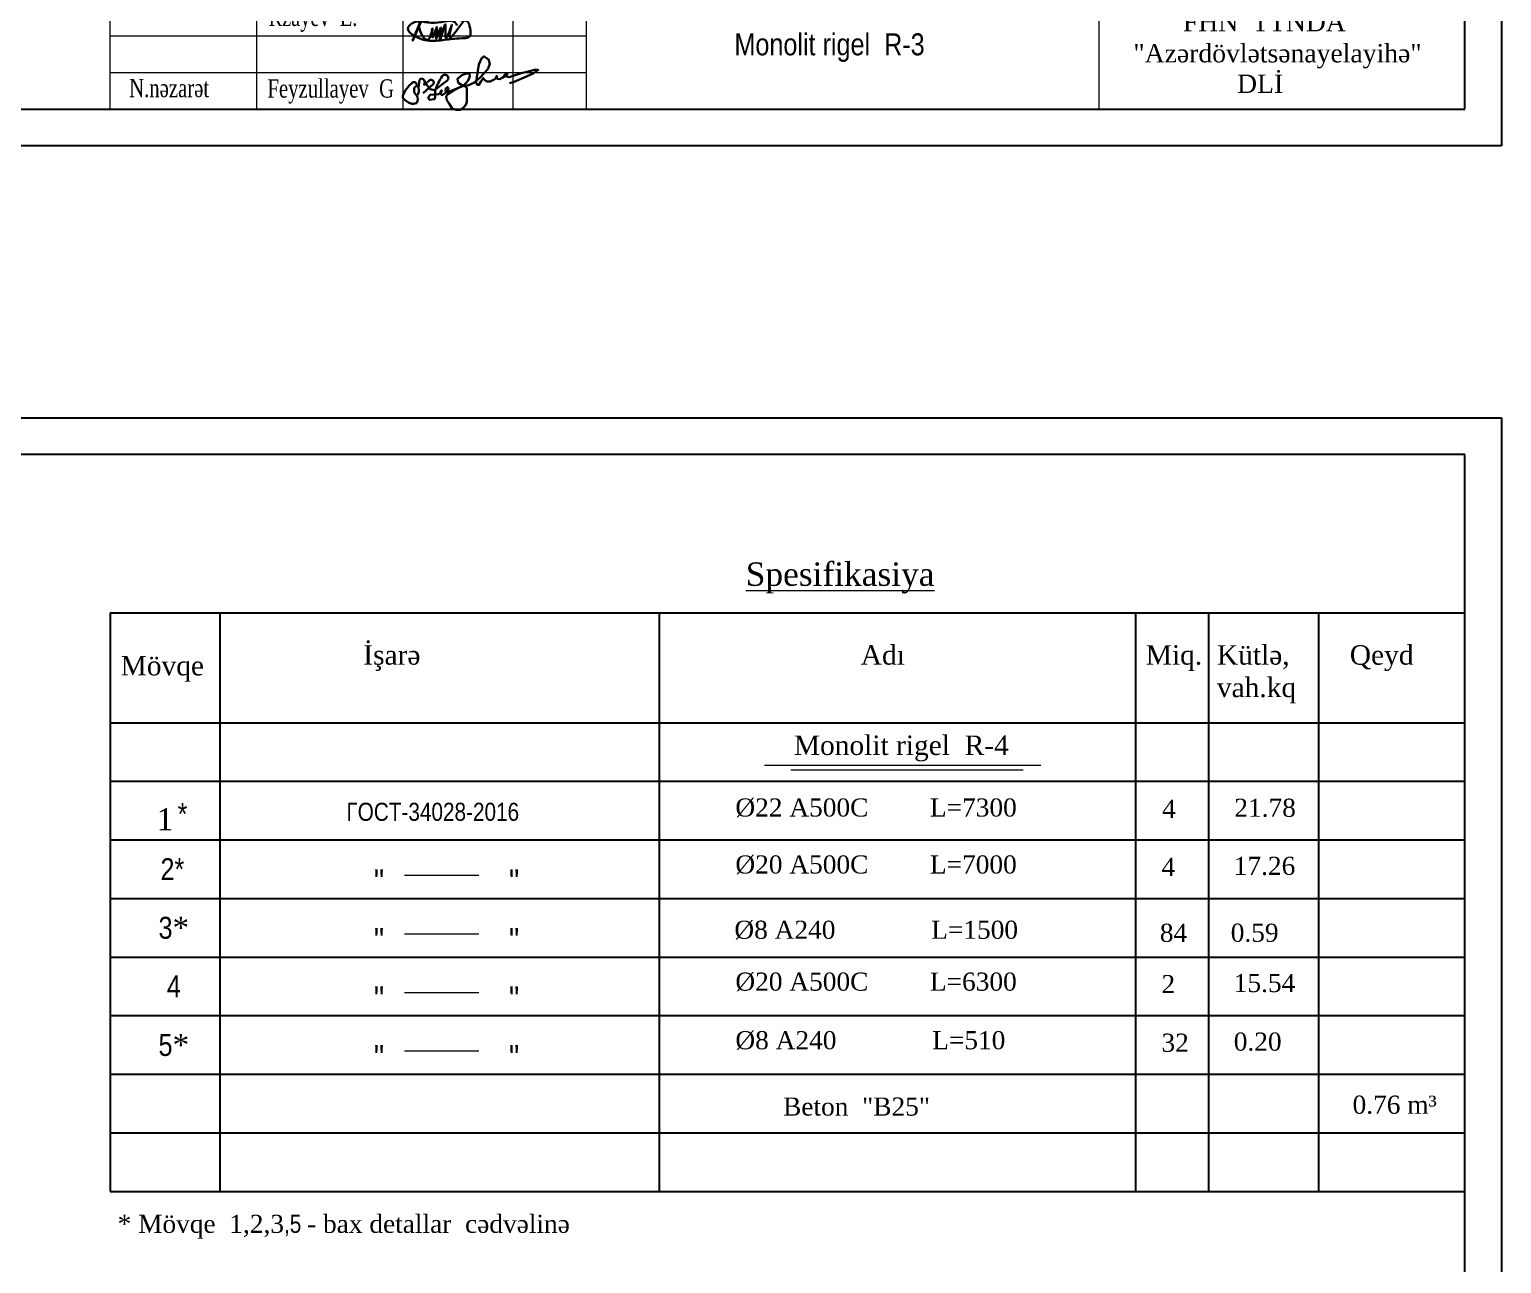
# Model space of a CAD drawing. Header units: millimetres. Extents: x -149347 to 251215, y -2929184 to -2541447.
# Drawn here: x 86920 to 106266, y -2689192 to -2672971 of the extents above; entities that cross this region are included whole.
import ezdxf

# ---------------------------------------------------------------- set-up
doc = ezdxf.new("R2010")
doc.units = ezdxf.units.MM
doc.layers.add('A-Wall', color=7, linetype='Continuous', lineweight=30)
doc.styles.add('400', font='times.ttf', dxfattribs={"width": 0.75, "height": 300})
doc.styles.add('style6', font='ARIALN.TTF', dxfattribs={"height": 300})
doc.styles.add('Times New Roman', font='times.ttf')

# ---------------------------------------------------------------- blocks, each defined once
blk = doc.blocks.new('mekteb')
at = {"color": 0, "lineweight": 25}
for p, q in [((99643, -1821466), (139843, -1821466)), ((139843, -1821466), (139843, -1849866)), ((139843, -1849866), (99643, -1849866))]:
    blk.add_line(p, q, dxfattribs=at)
at = {"color": 0, "lineweight": 25, "ltscale": 15}
for p, q in [((139343, -1821966), (101643, -1821966)), ((139343, -1849366), (139343, -1821966)), ((101643, -1849366), (139343, -1849366))]:
    blk.add_line(p, q, dxfattribs=at)
at = {"linetype": 'Continuous', "lineweight": 15}
for p, q in [((122843, -1843866), (122843, -1849366)), ((124843, -1843866), (124843, -1849366)), ((126343, -1843866), (126343, -1849366)), ((127343, -1843866), (127343, -1849366)), ((120843, -1848366), (127343, -1848366)), ((120843, -1848866), (127343, -1848866)), ((120843, -1849366), (139343, -1849366))]:
    blk.add_line(p, q, dxfattribs=at)
for points in [[(120843, -1849366), (139343, -1849366), (139343, -1843866), (120843, -1843866)], [(134343, -1849366), (139343, -1849366), (139343, -1846366), (134343, -1846366)]]:
    blk.add_lwpolyline(points, close=True, dxfattribs=at)
at = {"lineweight": 30}
for points in [[(125145, -1849006), (125214, -1849093), (125273, -1849107), (125443, -1848979, 1.24964), (125378, -1848918, 0.079258), (125284, -1849114), (125284, -1849197), (125275, -1849229), (125206, -1849241), (125189, -1849206), (125216, -1849170), (125328, -1849160), (125353, -1849153), (125377, -1849116), (125369, -1849110), (125352, -1849136), (125366, -1849170), (125386, -1849170), (125457, -1849119), (125466, -1849084), (125452, -1849065), (125428, -1849083), (125423, -1849114), (125437, -1849134), (125478, -1849124), (125671, -1849047), (125734, -1848976), (125756, -1848914), (125751, -1848878), (125702, -1848878), (125644, -1848905), (125587, -1848952), (125599, -1849007), (125643, -1849036), (125695, -1849049), (125737, -1849037), (125809, -1849005), (125896, -1848935), (126001, -1848822), (126029, -1848746), (126012, -1848688), (125954, -1848646), (125921, -1848664), (125878, -1848758), (125852, -1848932), (125841, -1849006), (125857, -1849035), (125880, -1849035), (125912, -1848985), (125939, -1848942), (125963, -1848971), (125992, -1848990), (126032, -1848990), (126088, -1848962), (126129, -1848932), (126123, -1848913), (126111, -1848929), (126132, -1848953), (126167, -1848959), (126198, -1848940), (126265, -1848900), (126265, -1848883), (126248, -1848883), (126221, -1848911), (126295, -1848931), (126390, -1848897), (126455, -1848877), (126537, -1848856), (126639, -1848831), (126691, -1848831), (126662, -1848851), (126620, -1848880), (126528, -1848920), (126360, -1848995), (126296, -1849013)], [(124994, -1849103, -0.300634), (125026, -1849052, 0.28025), (125025, -1849010, 0.268779), (124975, -1849001, 0.122192), (124840, -1849184), (124843, -1849215, 0.09999), (124949, -1849290, 0.200398), (125026, -1849284, 0.312914), (125029, -1849176, -0.293794), (124994, -1849103)], [(125034, -1849186, 0.20271), (125059, -1849105, -0.083217), (125069, -1848970, -0.540975), (125126, -1848960), (125145, -1849006)], [(125154, -1849018), (125198, -1848980, -1.034501), (125254, -1849026), (125119, -1849147)], [(125154, -1849018), (125144, -1849030, -0.434294), (125132, -1849030, -0.160262), (125133, -1849018), (125137, -1849013), (125144, -1849011), (125150, -1849012)]]:
    blk.add_lwpolyline(points, format="xyb", dxfattribs=at)
blk.add_lwpolyline([(125674, -1849044), (125714, -1849077), (125714, -1849122), (125714, -1849185), (125714, -1849265), (125700, -1849309), (125675, -1849340), (125631, -1849378), (125568, -1849378), (125517, -1849356), (125479, -1849298), (125443, -1849243), (125434, -1849190), (125457, -1849161), (125519, -1849121), (125620, -1849067)], dxfattribs=at)
blk.add_open_spline([(125074, -1848051), (125111, -1847994), (125277, -1847737), (124796, -1848816), (125121, -1848133), (125177, -1847896), (125314, -1847968), (125315, -1848131), (125181, -1848161), (124991, -1848161), (125198, -1848608), (125262, -1848136), (125225, -1848510), (125341, -1848097), (125258, -1848563), (125400, -1848091), (125308, -1848621), (125455, -1848004), (125393, -1848572), (125556, -1848070), (125408, -1848569), (125650, -1848165), (125784, -1848039), (125694, -1847935), (125561, -1847951), (125518, -1848088), (125615, -1848168), (125737, -1848146), (125760, -1848263), (125785, -1848402), (125566, -1848396), (125388, -1848428), (125164, -1848444), (125016, -1848379), (124873, -1848284), (125027, -1848118), (125247, -1848251), (125538, -1848116), (125578, -1848217), (125580, -1848223)], degree=3, knots=[0, 0, 0, 0, 156.012986, 693.805296, 1176.315692, 1234.844091, 1345.32841, 1479.423295, 1624.902064, 1706.031216, 1968.499507, 2131.598371, 2256.385035, 2408.154028, 2568.015144, 2736.215703, 2907.900002, 3134.11478, 3319.706549, 3517.578826, 3674.51346, 4018.630363, 4108.322438, 4209.676572, 4329.44437, 4445.985938, 4547.075384, 4653.434199, 4748.317673, 4856.530617, 5010.254599, 5237.441356, 5475.27363, 5629.356622, 5764.806441, 5854.662805, 6163.92677, 6464.056531, 6482.156005, 6482.156005, 6482.156005, 6482.156005], dxfattribs=at)
at = {"lineweight": 25, "ltscale": 15, "attachment_point": 1}
for s, insert, char_height, width, style in [('{\\fTimes New Roman|b0|i0|c238|p18;Rzayev  E.}', (123008, -1847985), 245.52, 7408.9, '400'), ('"{\\fTimes New Roman|b0|i0|c238|p18;Azərdövlətsənayelayihə"\\P              } {\\fTimes New Roman|b0|i0|c238|p18;DLİ}', (134816, -1848478), 250, 8698.57, 'Times New Roman'), ('{\\fTimes New Roman|b0|i0|c238|p18;N.nəzarət}', (121104, -1848953), 250, 7544.03, '400'), ('{\\fTimes New Roman|b0|i0|c238|p18;Feyzullayev  G}', (122992, -1848959), 249.99, 7543.97, '400')]:
    blk.add_mtext(s, dxfattribs=dict(at, insert=insert, char_height=char_height, width=width, style=style))
at = {"lineweight": 25, "ltscale": 15, "insert": (135115, -1848053), "char_height": 250, "attachment_point": 1, "style": 'Times New Roman'}
blk.add_mtext('  {\\fTimes New Roman|b0|i0|c238|p18;  FHN  TTNDA}', dxfattribs=at)

msp = doc.modelspace()

# ---------------------------------------------------------------- linework, layer by layer
for p, q in [((87978.78491, -2680639.11711), (105785.05933, -2680639.11711)), ((87978.78491, -2680639.11711), (87978.78491, -2688242.87754)), ((89422.53689, -2680639.11711), (89422.53689, -2688242.87754)), ((95197.54481, -2680639.11711), (95197.54481, -2688242.87754)), ((101453.80339, -2680639.11711), (101453.80339, -2688242.87754)), ((102416.30471, -2680639.11711), (102416.30471, -2688242.87754)), ((103860.05669, -2680639.11711), (103860.05669, -2688242.87754)), ((87978.78491, -2682082.86909), (105785.05933, -2682082.86909)), ((87978.78491, -2682852.87015), (105785.05933, -2682852.87015)), ((87978.78491, -2683622.87121), (105785.05933, -2683622.87121)), ((87978.78491, -2683622.87121), (105785.05933, -2683622.87121)), ((87978.78491, -2684392.87226), (105785.05933, -2684392.87226)), ((87978.78491, -2685162.87332), (105785.05933, -2685162.87332)), ((87978.78491, -2685932.87438), (105785.05933, -2685932.87438)), ((87978.78491, -2686702.87543), (105785.05933, -2686702.87543)), ((87978.78491, -2687472.87649), (105785.05933, -2687472.87649)), ((87978.78491, -2688242.87754), (105785.05933, -2688242.87754))]:
    msp.add_line(p, q)
at = {"lineweight": 9, "ltscale": 0.01}
for p, q in [((96581.03458, -2682643.23339), (100210.80274, -2682643.23339)), ((96924.20756, -2682702.00959), (99979.40055, -2682702.00959))]:
    msp.add_line(p, q, dxfattribs=at)
at = {"color": 7, "lineweight": 15, "ltscale": 80}
for p, q in [((91850.26673, -2684087.37309), (92826.43281, -2684087.37309)), ((91850.26673, -2684087.37309), (92826.43281, -2684087.37309)), ((91850.26673, -2684857.37415), (92826.43281, -2684857.37415)), ((91850.26673, -2684857.37415), (92826.43281, -2684857.37415)), ((91850.26673, -2685627.3752), (92826.43281, -2685627.3752)), ((91850.26673, -2685627.3752), (92826.43281, -2685627.3752)), ((91850.26673, -2686397.37626), (92826.43281, -2686397.37626)), ((91850.26673, -2686397.37626), (92826.43281, -2686397.37626))]:
    msp.add_line(p, q, dxfattribs=at)

# ---------------------------------------------------------------- block references
at = {"lineweight": 15, "xscale": 0.962501317234829, "yscale": 0.962501317234829, "zscale": 0.962501317234829}
for p in [(-28332.96186, -894001.11687), (-28332.96186, -924914.45126)]:
    msp.add_blockref('mekteb', p, dxfattribs=at)

# ---------------------------------------------------------------- texts
at = {"lineweight": 9, "attachment_point": 1, "style": 'style6'}
for s, insert, char_height, width in [('Monolit rigel  R-{\\fArial Narrow|b0|i0|c238|p34;3}', (96184.79306, -2673022.61572), 288.7503961, 6256.0083321), ('\\pxt17;{\\fTimes New Roman|b0|i0|c238|p18;\\LSpesifikasiya}', (96333.16553, -2679976.25642), 308.0004225, 15776.91961), ('{\\fTimes New Roman|b0|i0|c238|p18;İşarə}', (91307.41447, -2681064.47602), 256, 6256.0083321), ('{\\fTimes New Roman|b0|i0|c238|p18;Adı}', (97844.78258, -2681064.47602), 256, 6256.0083321), ('{\\fTimes New Roman|b0|i0|c238|p18;Miq.}', (101590.55227, -2681064.47602), 256, 6256.0083321), ('{\\fTimes New Roman|b0|i0|c238|p18;Kütlə,\\Pvah.kq}', (102525.31485, -2681064.47602), 256, 6256.0083321), ('{\\fTimes New Roman|b0|i0|c238|p18;Qeyd}', (104271.87975, -2681064.47602), 256, 6256.0083321), ('{\\fTimes New Roman|b0|i0|c238|p18;Mövqe}', (88118.73596, -2681205.50879), 256, 6256.0083321), ('{\\fTimes New Roman|b0|i0|c0|p18;Monolit rigel  R-\\fTimes New Roman|b0|i0|c238|p18;4}', (96966.27753, -2682251.59029), 256, 6256.0083321), ('ГOCT-34028-2016', (91088.141, -2683135.42087), 238, 6151.4558171), ('{\\fTimes New Roman|b0|i0|c204|p18;Ø\\fTimes New Roman|b0|i0|c238|p18;22 \\fTimes New Roman|b0|i0|c204|p18;A500C\\fTimes New Roman|b0|i0|c238|p18;         L=7\\fTimes New Roman|b0|i0|c0|p18;300}', (96197.51425, -2683078.78055), 238, 6151.4558171), ('{\\fTimes New Roman|b0|i0|c204|p18;Ø\\fTimes New Roman|b0|i0|c238|p18;20 \\fTimes New Roman|b0|i0|c204|p18;A500C\\fTimes New Roman|b0|i0|c238|p18;         L=7\\fTimes New Roman|b0|i0|c0|p18;000}', (96197.51425, -2683827.44372), 238, 6151.4558171), ('{\\fTimes New Roman|b0|i0|c204|p18;Ø\\fTimes New Roman|b0|i0|c238|p18;8 \\fTimes New Roman|b0|i0|c204|p18;А\\fTimes New Roman|b0|i0|c238|p18;240   \\fTimes New Roman|b0|i0|c0|p18;          \\fTimes New Roman|b0|i0|c238|p18; L=150\\fTimes New Roman|b0|i0|c0|p18;0}', (96184.4052, -2684685.79884), 238, 5496.3448045), ('{\\fTimes New Roman|b0|i0|c204|p18;Ø\\fTimes New Roman|b0|i0|c238|p18;20 \\fTimes New Roman|b0|i0|c204|p18;A500C\\fTimes New Roman|b0|i0|c238|p18;         L=6300}', (96197.51425, -2685367.44583), 238, 6151.4558171), ('{\\fTimes New Roman|b0|i0|c204|p18;Ø\\fTimes New Roman|b0|i0|c238|p18;8 \\fTimes New Roman|b0|i0|c204|p18;A240\\fTimes New Roman|b0|i0|c238|p18;              L=51\\fTimes New Roman|b0|i0|c0|p18;0}', (96197.51425, -2686137.44689), 238, 6151.4558171), ('{\\fTimes New Roman|b0|i0|c0|p18;Beton  "B2\\fTimes New Roman|b0|i0|c238|p18;5\\fTimes New Roman|b0|i0|c0|p18;"}', (96824.22688, -2687009.60278), 238, 5496.3448045)]:
    msp.add_mtext(s, dxfattribs=dict(at, insert=insert, char_height=char_height, width=width))
at = {"insert": (88867.85183, -2683138.70927), "char_height": 288.7504, "width": 3629.0742588, "attachment_point": 1, "style": 'style6'}
msp.add_mtext('*', dxfattribs=at)
at = {"color": 7, "lineweight": 9, "char_height": 238, "width": 1645.9958381, "attachment_point": 1, "style": 'style6'}
for s, insert in [('{\\fTimes New Roman|b0|i0|c0|p18;4}', (101804.37882, -2683096.45195)), ('{\\fTimes New Roman|b0|i0|c238|p18;21.78}', (102754.30553, -2683082.32592)), ('{\\fTimes New Roman|b0|i0|c0|p18;4}', (101796.87342, -2683859.96373)), ('{\\fTimes New Roman|b0|i0|c238|p18;17.26}', (102746.80013, -2683845.8377)), ('{\\fTimes New Roman|b0|i0|c238|p18;84}', (101775.47185, -2684726.0231)), ('{\\fTimes New Roman|b0|i0|c238|p18;0.59}', (102707.03149, -2684724.50097)), ('{\\fTimes New Roman|b0|i0|c238|p18;2}', (101796.87342, -2685399.96584)), ('{\\fTimes New Roman|b0|i0|c238|p18;15.54}', (102746.80013, -2685385.83982)), ('{\\fTimes New Roman|b0|i0|c238|p18;32}', (101796.87342, -2686169.9669)), ('{\\fTimes New Roman|b0|i0|c238|p18;0.20}', (102746.80013, -2686155.84087)), ('{\\fTimes New Roman|b0|i0|c238|p18;0.76 m\\fTimes New Roman|b0|i0|c0|p18;³}', (104308.45871, -2686984.90953))]:
    msp.add_mtext(s, dxfattribs=dict(at, insert=insert))
at = {"color": 7, "lineweight": 15, "ltscale": 80, "char_height": 330, "attachment_point": 1, "style": 'style6'}
for insert in [(91447.06364, -2684009.61226), (91447.06364, -2684009.61226), (93222.55767, -2684009.61226), (93222.55767, -2684009.61226), (91447.06364, -2684779.61332), (91447.06364, -2684779.61332), (93222.55767, -2684779.61332), (93222.55767, -2684779.61332), (91447.06364, -2685549.61438), (91447.06364, -2685549.61438), (93222.55767, -2685549.61438), (93222.55767, -2685549.61438), (91447.06364, -2686319.61543), (91447.06364, -2686319.61543), (93222.55767, -2686319.61543), (93222.55767, -2686319.61543)]:
    msp.add_mtext_dynamic_manual_height_columns('{\\fArial Narrow|b0|i0|c238|p34;"}', width=212.2147977, gutter_width=1500, heights=[0], dxfattribs=dict(at, insert=insert))
at = {"color": 0, "lineweight": 0, "insert": (88078.76409, -2688550.91579), "char_height": 238, "width": 17749.0345612, "attachment_point": 1, "style": 'style6'}
msp.add_mtext('\\pxt22.667;{\\fTimes New Roman|b0|i0|c238|p18;* Mövqe  1,\\fTimes New Roman|b0|i0|c0|p18;2,3\\fArial Narrow|b0|i0|c238|p34;,5} {\\fTimes New Roman|b0|i0|c238|p18;- bax detallar  cədvəlinə} ', dxfattribs=at)
at = {"layer": 'A-Wall', "color": 0, "char_height": 288.7503961, "width": 17920.4313668, "attachment_point": 2, "style": 'style6'}
for s, insert in [('{\\fTimes New Roman|b0|i0|c238|p18; 1}', (88647.79993, -2683206.99909)), ('\\pxt32;{\\fTimes New Roman|b0|i0|c238|p18; \\fTimes New Roman|b0|i0|c0|p18;  }2*', (88634.9858, -2683863.67559)), ('  3{\\fTimes New Roman|b0|i0|c0|p18;*  }', (88725.54922, -2684634.23245)), ('  {\\fArial Narrow|b0|i0|c238|p34;4}', (88725.54922, -2685404.23351)), ('  {\\fArial Narrow|b0|i0|c238|p34;5\\fTimes New Roman|b0|i0|c0|p18;*  }', (88725.54922, -2686174.23456))]:
    msp.add_mtext(s, dxfattribs=dict(at, insert=insert))

doc.saveas('drawing.dxf')
